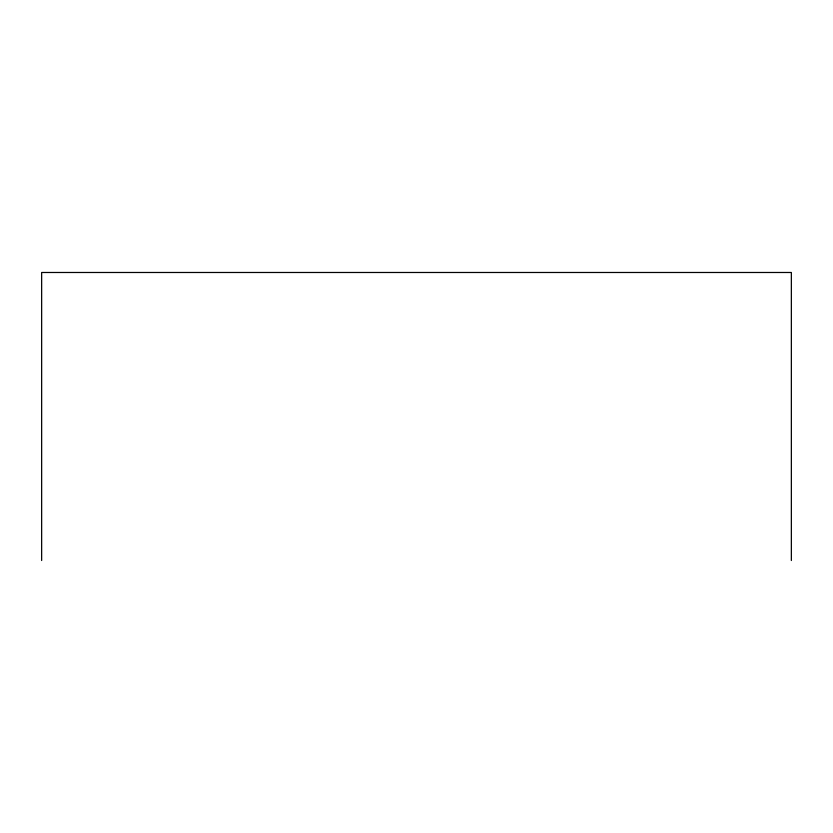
<?xml version="1.0" encoding="UTF-8"?>
<svg xmlns="http://www.w3.org/2000/svg" width="833" height="833" viewBox="0 0 833 833"><rect width="100%" height="100%" fill="white"/><g stroke="black" fill="none" stroke-linecap="round" stroke-linejoin="round"><path stroke-width="1.25" d="M791.35 560.515L791.35 272.485L41.65 272.485L41.65 560.515"/></g></svg>
